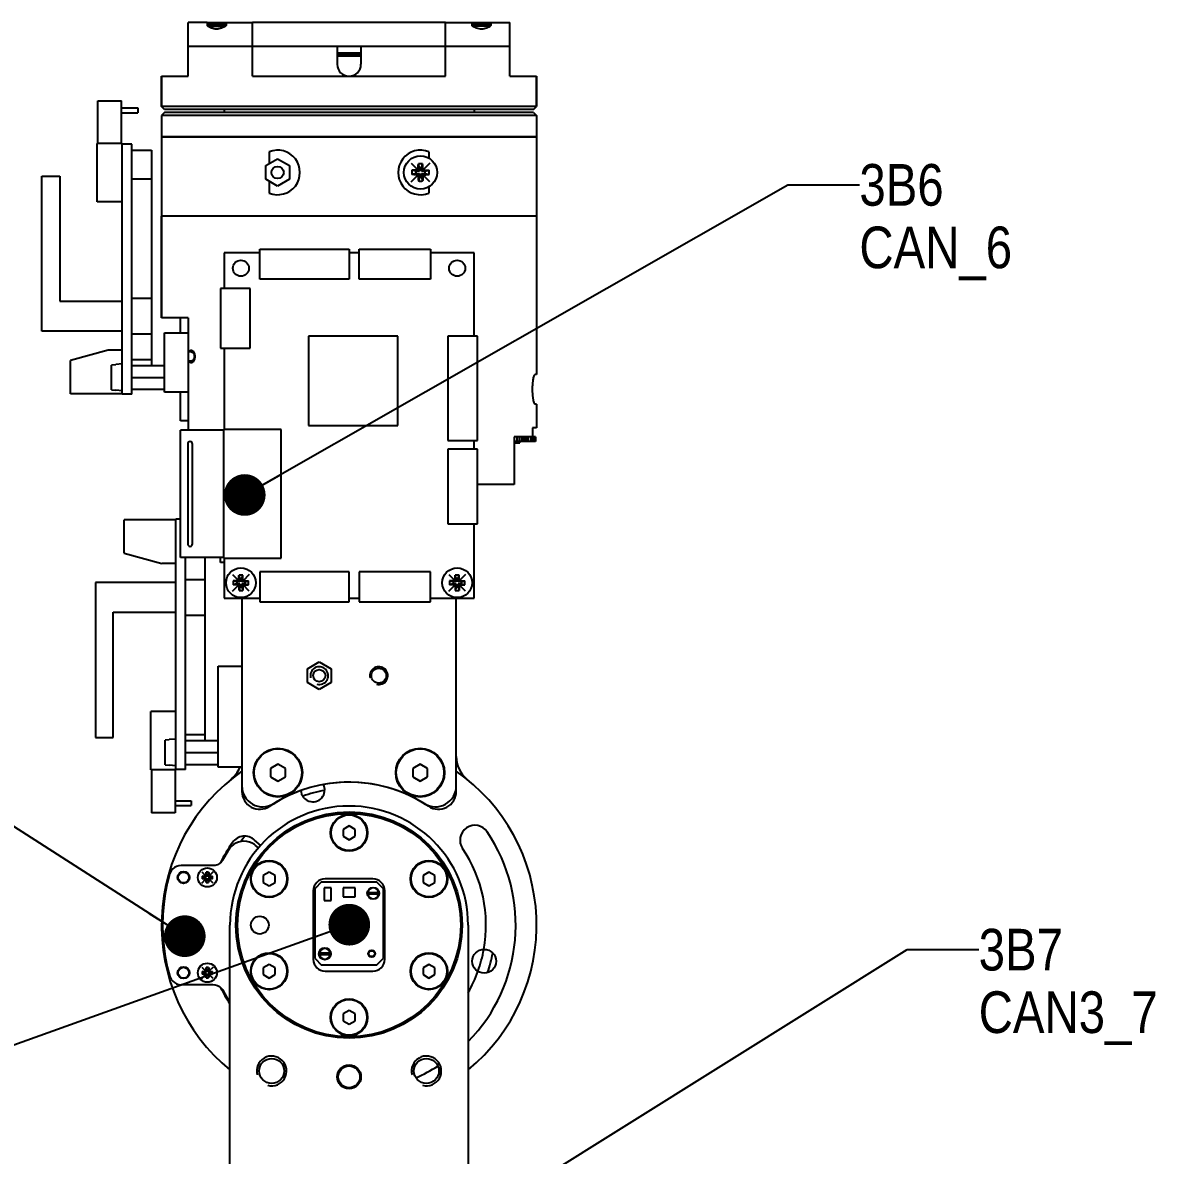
# Model space of a CAD drawing. Header units: millimetres. Extents: x 0 to 594, y 0 to 420.
# Drawn here: x 63.1 to 158.2, y 215.8 to 310.9 of the extents above; entities that cross this region are included whole.
import ezdxf

# ---------------------------------------------------------------- set-up
doc = ezdxf.new("R2010")
doc.units = ezdxf.units.MM
doc.header["$LTSCALE"] = 32.67
doc.layers.get('0').update_dxf_attribs({"linetype": 'CONTINUOUS'})
for name, color, linetype in [('AXIS', 7, 'CONTINUOUS'), ('COSMETIC', 7, 'CONTINUOUS'), ('NOTE', 7, 'CONTINUOUS')]:
    doc.layers.add(name, color=color, linetype=linetype)
doc.styles.get("Standard").update_dxf_attribs({"font": 'txt', "width": 0.85})
doc.styles.add('TEXTSTYLE_2', font='txt', dxfattribs={"width": 0.85})
doc.dimstyles.get("Standard").update_dxf_attribs({"dimtxt": 3.5, "dimasz": 3.5, "dimexe": 1.5, "dimexo": 1, "dimtad": 1, "dimtxsty": 'STANDARD', "dimcen": 0.09, "dimadec": 0, "dimazin": 0, "dimtol": 1, "dimtp": 0.01, "dimtm": 0.01, "dimtfac": 1, "dimtofl": 0, "dimtmove": 0, "dimatfit": 3, "dimfxl": 1, "dimtolj": 1, "dimarcsym": 0})

msp = doc.modelspace()

# ---------------------------------------------------------------- linework, layer by layer
at = {"color": 7, "linetype": 'CONTINUOUS'}
for p, q in [((76.981, 306.388), (76.981, 310.888)), ((78.582, 310.633), (78.582, 310.738)), ((78.582, 310.738), (80.173, 310.738)), ((78.655, 310.588), (80.081, 310.588)), ((82.369, 306.388), (82.369, 310.888)), ((98.594, 310.888), (82.369, 310.888)), ((98.594, 306.388), (98.594, 310.888)), ((102.381, 310.738), (100.789, 310.738)), ((102.307, 310.588), (100.881, 310.588)), ((102.381, 310.633), (102.381, 310.738)), ((103.981, 306.388), (103.981, 310.888)), ((103.981, 308.888), (76.981, 308.888)), ((90.481, 308.313), (89.481, 308.313)), ((91.481, 308.313), (90.481, 308.313)), ((91.481, 308.188), (89.481, 308.188)), ((89.481, 308.088), (90.481, 308.088)), ((74.731, 306.388), (74.731, 303.838)), ((74.731, 306.388), (76.981, 306.388)), ((82.369, 306.388), (98.594, 306.388)), ((103.981, 306.388), (106.231, 306.388)), ((106.231, 306.388), (106.231, 303.838)), ((69.381, 300.727), (69.381, 304.327)), ((69.381, 304.327), (71.381, 304.327)), ((71.381, 300.727), (71.381, 304.327)), ((71.381, 303.727), (72.731, 303.727)), ((72.731, 303.727), (72.731, 303.327)), ((74.981, 303.588), (74.731, 303.838)), ((106.231, 303.838), (74.731, 303.838)), ((105.981, 303.588), (74.981, 303.588)), ((105.981, 303.588), (106.231, 303.838)), ((71.381, 303.327), (72.731, 303.327)), ((74.981, 303.338), (74.731, 303.088)), ((106.231, 303.088), (74.731, 303.088)), ((105.981, 303.338), (74.981, 303.338)), ((105.981, 303.338), (106.231, 303.088)), ((69.331, 295.827), (69.331, 300.727)), ((71.431, 300.727), (69.331, 300.727)), ((71.431, 279.677), (71.431, 300.727)), ((72.231, 300.677), (71.431, 300.677)), ((72.231, 279.677), (72.231, 300.677)), ((76.356, 301.307), (76.356, 301.338)), ((77.606, 301.307), (77.606, 301.338)), ((78.575, 301.338), (78.575, 301.307)), ((80.31, 301.307), (80.31, 301.338)), ((81.56, 301.307), (81.56, 301.338)), ((89.856, 301.307), (89.856, 301.338)), ((91.106, 301.307), (91.106, 301.338)), ((99.402, 301.307), (99.402, 301.338)), ((100.652, 301.307), (100.652, 301.338)), ((102.387, 301.338), (102.387, 301.307)), ((103.356, 301.307), (103.356, 301.338)), ((104.606, 301.307), (104.606, 301.338)), ((72.231, 300.177), (73.881, 300.177)), ((73.881, 300.177), (73.881, 282.097)), ((83.481, 298.884), (84.481, 299.462)), ((83.481, 297.73), (83.481, 298.884)), ((84.481, 299.462), (85.481, 298.884)), ((85.481, 298.884), (85.481, 297.73)), ((96.384, 298.695), (96.302, 299.023)), ((96.578, 298.695), (96.66, 299.023)), ((64.681, 284.99), (64.681, 297.99)), ((64.681, 297.99), (66.181, 297.99)), ((66.181, 297.99), (66.181, 287.49)), ((96.094, 298.404), (95.765, 298.486)), ((96.094, 298.21), (95.765, 298.128)), ((96.094, 298.404), (96.094, 298.21)), ((96.384, 298.404), (96.094, 298.404)), ((96.094, 298.21), (96.384, 298.21)), ((96.384, 298.404), (96.288, 298.501)), ((96.384, 298.21), (96.288, 298.114)), ((96.384, 297.92), (96.302, 297.592)), ((96.384, 298.695), (96.384, 298.404)), ((96.578, 298.695), (96.384, 298.695)), ((96.384, 298.21), (96.384, 297.92)), ((96.384, 297.92), (96.578, 297.92)), ((96.578, 298.404), (96.578, 298.695)), ((96.578, 298.404), (96.675, 298.501)), ((96.869, 298.404), (96.578, 298.404)), ((96.578, 297.92), (96.578, 298.21)), ((96.578, 298.21), (96.869, 298.21)), ((96.578, 298.21), (96.675, 298.114)), ((96.578, 297.92), (96.66, 297.592)), ((96.869, 298.404), (97.197, 298.486)), ((96.869, 298.21), (96.869, 298.404)), ((96.869, 298.21), (97.197, 298.128)), ((72.231, 297.758), (73.881, 297.758)), ((84.481, 297.152), (83.481, 297.73)), ((85.481, 297.73), (84.481, 297.152)), ((71.431, 295.827), (69.331, 295.827)), ((74.731, 286.097), (74.731, 294.647)), ((79.982, 291.555), (79.982, 288.555)), ((82.982, 291.555), (79.982, 291.555)), ((82.982, 289.355), (82.982, 291.855)), ((82.982, 291.855), (90.482, 291.855)), ((90.482, 291.855), (90.482, 289.355)), ((91.332, 291.555), (90.482, 291.555)), ((91.332, 289.355), (91.332, 291.855)), ((91.332, 291.855), (97.332, 291.855)), ((97.332, 291.855), (97.332, 289.355)), ((100.982, 291.555), (97.332, 291.555)), ((100.982, 284.555), (100.982, 291.555)), ((90.482, 289.355), (82.982, 289.355)), ((97.332, 289.355), (91.332, 289.355)), ((79.682, 288.555), (79.682, 283.555)), ((82.182, 288.555), (79.682, 288.555)), ((82.182, 283.555), (82.182, 288.555)), ((66.181, 287.49), (71.431, 287.49)), ((72.231, 287.74), (73.881, 287.74)), ((76.981, 286.097), (74.731, 286.097)), ((76.331, 284.847), (76.331, 286.097)), ((71.431, 284.99), (64.681, 284.99)), ((72.231, 284.74), (73.881, 284.74)), ((74.981, 279.847), (74.981, 284.847)), ((74.981, 284.847), (76.981, 284.847)), ((76.981, 284.847), (76.981, 279.847)), ((87.082, 284.555), (87.082, 277.055)), ((94.582, 284.555), (87.082, 284.555)), ((94.582, 277.055), (94.582, 284.555)), ((98.782, 284.555), (98.782, 275.805)), ((101.282, 284.555), (98.782, 284.555)), ((101.282, 275.805), (101.282, 284.555)), ((79.682, 283.555), (82.182, 283.555)), ((79.982, 283.555), (79.982, 276.705)), ((70.253, 283.377), (67.081, 282.527)), ((71.431, 283.377), (70.253, 283.377)), ((72.231, 282.597), (73.881, 282.597)), ((77.222, 283.247), (76.981, 283.247)), ((67.081, 279.727), (67.081, 282.527)), ((70.881, 282.163), (70.531, 282.132)), ((70.531, 280.062), (70.531, 282.132)), ((71.431, 282.222), (70.881, 282.174)), ((70.881, 282.174), (70.881, 282.163)), ((72.231, 282.097), (74.981, 282.097)), ((77.222, 282.447), (76.981, 282.447)), ((72.231, 281.097), (74.981, 281.097)), ((71.431, 279.727), (67.081, 279.727)), ((70.531, 280.062), (70.881, 280.031)), ((70.881, 280.031), (70.881, 280.02)), ((71.431, 279.972), (70.881, 280.02)), ((72.231, 280.097), (74.981, 280.097)), ((76.981, 279.847), (74.981, 279.847)), ((76.331, 277.455), (76.331, 279.847)), ((72.231, 279.677), (71.431, 279.677)), ((76.981, 277.455), (76.331, 277.455)), ((87.082, 277.055), (94.582, 277.055)), ((105.892, 276.847), (105.892, 276.097)), ((106.231, 276.847), (105.892, 276.847)), ((76.332, 265.955), (76.332, 276.655)), ((79.932, 276.655), (76.332, 276.655)), ((79.932, 276.705), (79.932, 265.905)), ((84.782, 276.705), (79.932, 276.705)), ((84.782, 265.905), (84.782, 276.705)), ((104.349, 276.097), (104.349, 272.097)), ((105.892, 276.097), (104.349, 276.097)), ((104.581, 276.097), (104.581, 275.699)), ((105.532, 276.097), (105.532, 275.699)), ((105.537, 276.097), (105.537, 275.699)), ((76.932, 275.505), (76.932, 267.105)), ((77.332, 267.105), (77.332, 275.505)), ((98.782, 275.805), (101.282, 275.805)), ((98.782, 275.055), (98.782, 268.805)), ((101.282, 275.055), (98.782, 275.055)), ((100.982, 275.055), (100.982, 275.805)), ((101.282, 268.805), (101.282, 275.055)), ((104.349, 275.597), (104.834, 275.597)), ((104.861, 275.699), (104.834, 275.597)), ((105.532, 275.699), (105.537, 275.699)), ((104.349, 272.097), (101.282, 272.097)), ((71.581, 266.327), (71.581, 269.127)), ((75.931, 269.127), (71.581, 269.127)), ((75.931, 248.127), (75.931, 269.177)), ((76.332, 269.177), (75.931, 269.177)), ((98.782, 268.805), (101.282, 268.805)), ((100.982, 262.555), (100.982, 268.805)), ((71.581, 266.327), (74.753, 265.477)), ((75.931, 265.477), (74.753, 265.477)), ((79.932, 265.955), (76.332, 265.955)), ((76.731, 248.177), (76.731, 265.955)), ((78.381, 265.955), (78.381, 250.597)), ((79.681, 265.555), (79.681, 265.955)), ((79.981, 265.555), (79.681, 265.555)), ((79.932, 265.905), (84.782, 265.905)), ((79.982, 265.905), (79.982, 262.555)), ((81.314, 264.197), (81.24, 264.49)), ((81.489, 264.197), (81.562, 264.49)), ((82.982, 264.755), (82.982, 262.255)), ((90.482, 264.755), (82.982, 264.755)), ((90.482, 262.255), (90.482, 264.755)), ((91.332, 264.755), (91.332, 262.255)), ((97.332, 264.755), (91.332, 264.755)), ((97.332, 262.255), (97.332, 264.755)), ((99.475, 264.197), (99.401, 264.49)), ((99.65, 264.197), (99.723, 264.49)), ((69.181, 263.864), (69.181, 250.864)), ((75.931, 263.864), (69.181, 263.864)), ((76.731, 264.114), (78.381, 264.114)), ((81.051, 263.934), (80.758, 264.008)), ((81.051, 263.759), (80.758, 263.686)), ((81.051, 263.934), (81.051, 263.759)), ((81.314, 263.934), (81.051, 263.934)), ((81.051, 263.759), (81.314, 263.759)), ((81.314, 263.934), (81.226, 264.022)), ((81.314, 263.759), (81.226, 263.672)), ((81.314, 264.197), (81.314, 263.934)), ((81.489, 264.197), (81.314, 264.197)), ((81.314, 263.759), (81.314, 263.497)), ((81.489, 263.934), (81.489, 264.197)), ((81.489, 263.934), (81.576, 264.022)), ((81.751, 263.934), (81.489, 263.934)), ((81.489, 263.497), (81.489, 263.759)), ((81.489, 263.759), (81.751, 263.759)), ((81.489, 263.759), (81.576, 263.672)), ((81.751, 263.934), (82.044, 264.008)), ((81.751, 263.759), (81.751, 263.934)), ((81.751, 263.759), (82.044, 263.686)), ((99.212, 263.934), (98.919, 264.008)), ((99.212, 263.759), (98.919, 263.686)), ((99.475, 263.934), (99.212, 263.934)), ((99.212, 263.934), (99.212, 263.759)), ((99.212, 263.759), (99.475, 263.759)), ((99.475, 263.934), (99.387, 264.022)), ((99.475, 263.759), (99.387, 263.672)), ((99.65, 264.197), (99.475, 264.197)), ((99.475, 264.197), (99.475, 263.934)), ((99.475, 263.759), (99.475, 263.497)), ((99.65, 263.934), (99.65, 264.197)), ((99.65, 263.934), (99.737, 264.022)), ((99.912, 263.934), (99.65, 263.934)), ((99.65, 263.759), (99.912, 263.759)), ((99.65, 263.497), (99.65, 263.759)), ((99.65, 263.759), (99.737, 263.672)), ((99.912, 263.934), (100.205, 264.008)), ((99.912, 263.759), (99.912, 263.934)), ((99.912, 263.759), (100.205, 263.686)), ((81.314, 263.497), (81.24, 263.204)), ((81.314, 263.497), (81.489, 263.497)), ((81.489, 263.497), (81.562, 263.204)), ((99.475, 263.497), (99.401, 263.204)), ((99.475, 263.497), (99.65, 263.497)), ((99.65, 263.497), (99.723, 263.204)), ((79.982, 262.555), (82.982, 262.555)), ((81.481, 262.555), (81.481, 246.322)), ((82.982, 262.255), (90.482, 262.255)), ((90.482, 262.555), (91.332, 262.555)), ((91.332, 262.255), (97.332, 262.255)), ((97.332, 262.555), (100.982, 262.555)), ((99.481, 246.322), (99.481, 262.555)), ((70.681, 250.864), (70.681, 261.364)), ((70.681, 261.364), (75.931, 261.364)), ((76.731, 261.114), (78.381, 261.114)), ((86.981, 256.624), (87.981, 257.202)), ((87.981, 257.202), (88.981, 256.624)), ((79.481, 248.347), (79.481, 256.847)), ((79.481, 256.847), (81.481, 256.847)), ((86.981, 255.47), (86.981, 256.624)), ((88.981, 256.624), (88.981, 255.47)), ((87.981, 254.892), (86.981, 255.47)), ((88.981, 255.47), (87.981, 254.892)), ((73.831, 248.127), (73.831, 253.027)), ((75.931, 253.027), (73.831, 253.027)), ((69.181, 250.864), (70.681, 250.864)), ((75.381, 250.663), (75.031, 250.632)), ((75.031, 248.562), (75.031, 250.632)), ((75.931, 250.722), (75.381, 250.674)), ((75.381, 250.674), (75.381, 250.663)), ((76.731, 251.097), (78.381, 251.097)), ((76.731, 250.597), (79.481, 250.597)), ((76.731, 249.597), (79.481, 249.597)), ((75.031, 248.562), (75.381, 248.531)), ((75.381, 248.531), (75.381, 248.52)), ((75.931, 248.472), (75.381, 248.52)), ((76.731, 248.597), (79.481, 248.597)), ((81.481, 248.347), (79.481, 248.347)), ((84.512, 248.62), (83.887, 248.259)), ((85.137, 248.259), (84.512, 248.62)), ((96.451, 248.62), (95.826, 248.259)), ((97.076, 248.259), (96.451, 248.62)), ((75.931, 248.127), (73.831, 248.127)), ((73.881, 248.127), (73.881, 244.527)), ((75.881, 248.127), (75.881, 244.527)), ((76.731, 248.177), (75.931, 248.177)), ((83.887, 248.259), (83.887, 247.538)), ((83.887, 247.538), (84.512, 247.177)), ((84.512, 247.177), (85.137, 247.538)), ((85.137, 247.538), (85.137, 248.259)), ((95.826, 248.259), (95.826, 247.538)), ((95.826, 247.538), (96.451, 247.177)), ((96.451, 247.177), (97.076, 247.538)), ((97.076, 247.538), (97.076, 248.259)), ((75.881, 245.527), (77.231, 245.527)), ((77.231, 245.527), (77.231, 245.127)), ((75.881, 244.527), (73.881, 244.527)), ((75.881, 245.127), (77.231, 245.127)), ((90.481, 243.424), (89.981, 243.136)), ((89.981, 243.136), (89.981, 242.558)), ((90.981, 243.136), (90.481, 243.424)), ((90.981, 242.558), (90.981, 243.136)), ((83.058, 241.78), (82.546, 242.241)), ((89.981, 242.558), (90.481, 242.27)), ((90.481, 242.27), (90.981, 242.558)), ((80.354, 241.393), (80.356, 241.391)), ((79.044, 240.097), (79.044, 240.092)), ((79.925, 240.625), (79.92, 240.628)), ((75.413, 239.361), (75.416, 239.36)), ((78.344, 239.156), (78.146, 239.206)), ((78.344, 239.038), (78.146, 238.988)), ((78.522, 239.156), (78.344, 239.156)), ((78.344, 239.156), (78.344, 239.038)), ((78.344, 239.038), (78.522, 239.038)), ((78.522, 239.156), (78.463, 239.216)), ((78.522, 239.038), (78.463, 238.978)), ((78.522, 239.334), (78.472, 239.532)), ((78.522, 238.859), (78.472, 238.662)), ((78.64, 239.334), (78.522, 239.334)), ((78.522, 239.334), (78.522, 239.156)), ((78.522, 239.038), (78.522, 238.859)), ((78.522, 238.859), (78.64, 238.859)), ((78.64, 239.334), (78.69, 239.532)), ((78.64, 239.156), (78.64, 239.334)), ((78.64, 239.156), (78.7, 239.216)), ((78.819, 239.156), (78.64, 239.156)), ((78.64, 239.038), (78.819, 239.038)), ((78.64, 239.038), (78.7, 238.978)), ((78.64, 238.859), (78.64, 239.038)), ((78.64, 238.859), (78.69, 238.662)), ((78.819, 239.156), (79.016, 239.206)), ((78.819, 239.038), (78.819, 239.156)), ((78.819, 239.038), (79.016, 238.988)), ((83.769, 239.549), (83.269, 239.261)), ((83.269, 239.261), (83.269, 238.683)), ((84.269, 239.261), (83.769, 239.549)), ((84.269, 238.683), (84.269, 239.261)), ((92.481, 238.972), (88.481, 238.972)), ((97.193, 239.549), (96.693, 239.261)), ((96.693, 239.261), (96.693, 238.683)), ((97.693, 239.261), (97.193, 239.549)), ((97.693, 238.683), (97.693, 239.261)), ((75.166, 238.347), (75.07, 238.347)), ((83.269, 238.683), (83.769, 238.395)), ((83.769, 238.395), (84.269, 238.683)), ((87.481, 237.972), (87.481, 232.222)), ((88.174, 238.717), (87.624, 238.167)), ((87.624, 232.282), (87.624, 238.167)), ((88.174, 238.717), (92.789, 238.717)), ((88.981, 238.217), (88.381, 238.217)), ((88.381, 238.217), (88.381, 237.167)), ((88.981, 237.167), (88.981, 238.217)), ((90.981, 238.217), (89.981, 238.217)), ((89.981, 238.217), (89.981, 237.467)), ((90.981, 237.467), (90.981, 238.217)), ((92.048, 237.839), (92.979, 237.839)), ((93.339, 238.167), (92.789, 238.717)), ((93.339, 238.167), (93.339, 232.282)), ((93.481, 232.222), (93.481, 237.972)), ((96.693, 238.683), (97.193, 238.395)), ((97.193, 238.395), (97.693, 238.683)), ((88.381, 237.167), (88.981, 237.167)), ((89.981, 237.467), (90.981, 237.467)), ((92.979, 237.689), (92.048, 237.689)), ((80.481, 213.097), (80.481, 235.097)), ((100.481, 235.097), (100.481, 213.097)), ((87.624, 232.282), (88.174, 231.732)), ((87.984, 232.759), (88.915, 232.759)), ((88.915, 232.609), (87.984, 232.609)), ((92.789, 231.732), (93.339, 232.282)), ((75.07, 231.847), (75.166, 231.847)), ((78.344, 231.156), (78.146, 231.206)), ((78.522, 231.156), (78.463, 231.216)), ((78.522, 231.334), (78.472, 231.532)), ((78.64, 231.334), (78.522, 231.334)), ((78.522, 231.334), (78.522, 231.156)), ((78.64, 231.334), (78.69, 231.532)), ((78.64, 231.156), (78.64, 231.334)), ((78.64, 231.156), (78.7, 231.216)), ((78.819, 231.156), (79.016, 231.206)), ((83.769, 231.799), (83.269, 231.511)), ((83.269, 231.511), (83.269, 230.933)), ((84.269, 231.511), (83.769, 231.799)), ((84.269, 230.933), (84.269, 231.511)), ((92.789, 231.732), (88.174, 231.732)), ((88.481, 231.222), (92.481, 231.222)), ((97.193, 231.799), (96.693, 231.511)), ((96.693, 231.511), (96.693, 230.933)), ((97.693, 231.511), (97.193, 231.799)), ((97.693, 230.933), (97.693, 231.511)), ((75.43, 230.788), (75.425, 230.787)), ((78.344, 231.038), (78.146, 230.988)), ((78.522, 231.156), (78.344, 231.156)), ((78.344, 231.156), (78.344, 231.038)), ((78.344, 231.038), (78.522, 231.038)), ((78.522, 231.038), (78.463, 230.978)), ((78.522, 230.859), (78.472, 230.662)), ((78.522, 231.038), (78.522, 230.859)), ((78.522, 230.859), (78.64, 230.859)), ((78.819, 231.156), (78.64, 231.156)), ((78.64, 231.038), (78.819, 231.038)), ((78.64, 231.038), (78.7, 230.978)), ((78.64, 230.859), (78.64, 231.038)), ((78.64, 230.859), (78.69, 230.662)), ((78.819, 231.038), (78.819, 231.156)), ((78.819, 231.038), (79.016, 230.988)), ((83.269, 230.933), (83.769, 230.645)), ((83.769, 230.645), (84.269, 230.933)), ((96.693, 230.933), (97.193, 230.645)), ((97.193, 230.645), (97.693, 230.933)), ((76.381, 230.097), (76.381, 230.092)), ((79.932, 229.547), (79.936, 229.549)), ((80.361, 228.819), (80.35, 228.812)), ((90.481, 227.924), (89.981, 227.636)), ((89.981, 227.636), (89.981, 227.058)), ((90.981, 227.636), (90.481, 227.924)), ((90.981, 227.058), (90.981, 227.636)), ((89.981, 227.058), (90.481, 226.77)), ((90.481, 226.77), (90.981, 227.058))]:
    msp.add_line(p, q, dxfattribs=at)
at = {"color": 6, "linetype": 'CONTINUOUS'}
for p, q in [((104.777, 276.097), (104.777, 275.699)), ((104.966, 276.097), (104.966, 275.699)), ((105.139, 276.097), (105.139, 275.699)), ((105.292, 276.097), (105.292, 275.699)), ((105.417, 276.097), (105.417, 275.699)), ((105.509, 276.097), (105.509, 275.699)), ((105.745, 276.097), (105.745, 275.699)), ((106.14, 276.097), (105.892, 276.097)), ((105.917, 276.097), (105.917, 275.699)), ((106.041, 276.097), (106.041, 275.699)), ((106.115, 276.097), (106.115, 275.699)), ((106.14, 276.097), (106.14, 275.699)), ((105.532, 275.699), (104.349, 275.699)), ((106.14, 275.699), (105.537, 275.699)), ((80.591, 241.705), (80.438, 241.525)), ((80.771, 241.858), (80.591, 241.705)), ((80.972, 241.982), (80.771, 241.858)), ((81.19, 242.072), (80.972, 241.982)), ((81.42, 242.127), (81.19, 242.072)), ((81.655, 242.146), (81.42, 242.127)), ((81.891, 242.127), (81.655, 242.146)), ((82.12, 242.072), (81.891, 242.127)), ((82.338, 241.982), (82.12, 242.072)), ((82.54, 241.858), (82.338, 241.982)), ((82.62, 241.79), (82.54, 241.858)), ((82.872, 241.577), (82.62, 241.79)), ((80.301, 241.311), (79.945, 240.679)), ((80.354, 241.393), (80.301, 241.311)), ((80.438, 241.525), (80.356, 241.391)), ((75.671, 239.808), (75.546, 239.655)), ((75.823, 239.932), (75.671, 239.808)), ((75.997, 240.025), (75.823, 239.932)), ((76.185, 240.083), (75.997, 240.025)), ((76.381, 240.102), (76.185, 240.083)), ((79.044, 240.097), (76.381, 240.102)), ((79.24, 240.111), (79.044, 240.092)), ((79.428, 240.169), (79.24, 240.111)), ((79.602, 240.261), (79.428, 240.169)), ((79.754, 240.386), (79.602, 240.261)), ((79.879, 240.539), (79.754, 240.386)), ((79.925, 240.625), (79.879, 240.539)), ((79.945, 240.679), (79.92, 240.628)), ((75.413, 239.361), (75.217, 238.604)), ((75.453, 239.482), (75.416, 239.36)), ((75.546, 239.655), (75.453, 239.482)), ((75.217, 238.604), (75.045, 237.737)), ((75.045, 237.737), (74.921, 236.861)), ((74.847, 235.981), (74.822, 235.097)), ((74.921, 236.861), (74.847, 235.981)), ((74.822, 235.097), (74.847, 234.213)), ((74.847, 234.213), (74.921, 233.333)), ((74.921, 233.333), (75.045, 232.457)), ((75.045, 232.457), (75.217, 231.59)), ((75.217, 231.59), (75.425, 230.787)), ((75.43, 230.788), (75.453, 230.712)), ((75.453, 230.712), (75.546, 230.539)), ((75.546, 230.539), (75.671, 230.386)), ((75.671, 230.386), (75.823, 230.261)), ((75.823, 230.261), (75.997, 230.169)), ((75.997, 230.169), (76.185, 230.111)), ((76.185, 230.111), (76.381, 230.092)), ((76.381, 230.097), (79.044, 230.102)), ((79.044, 230.102), (79.24, 230.083)), ((79.24, 230.083), (79.428, 230.025)), ((79.428, 230.025), (79.602, 229.932)), ((79.602, 229.932), (79.754, 229.808)), ((79.754, 229.808), (79.879, 229.655)), ((79.879, 229.655), (79.936, 229.549)), ((79.932, 229.547), (79.947, 229.516)), ((79.947, 229.516), (80.303, 228.884)), ((80.303, 228.884), (80.35, 228.812)), ((80.361, 228.819), (80.443, 228.685)), ((80.443, 228.685), (80.481, 228.641))]:
    msp.add_line(p, q, dxfattribs=at)
at = {"color": 7, "linetype": 'CONTINUOUS'}
for centre, radius in [((96.481, 298.307), 1.4), ((81.401, 263.847), 1.25), ((99.562, 263.847), 1.25), ((84.512, 247.899), 2), ((96.451, 247.899), 2), ((90.481, 235.097), 9.5), ((90.481, 235.097), 9.375), ((90.481, 242.847), 1.5), ((78.581, 239.097), 0.8), ((83.769, 238.972), 1.5), ((97.193, 238.972), 1.5), ((76.581, 239.097), 0.453), ((92.513, 237.764), 0.5), ((88.449, 232.684), 0.5), ((83.769, 231.222), 1.5), ((97.193, 231.222), 1.5), ((76.581, 231.097), 0.453), ((78.581, 231.097), 0.8), ((90.481, 227.347), 1.5), ((90.481, 222.347), 0.916)]:
    msp.add_circle(centre, radius, dxfattribs=at)
at = {"color": 6, "linetype": 'CONTINUOUS'}
for centre in [(76.581, 239.097), (76.581, 231.097)]:
    msp.add_circle(centre, 0.5, dxfattribs=at)
at = {"color": 7, "linetype": 'CONTINUOUS'}
for centre, radius, start, end in [((96.481, 294.475), 4.552, 87.74695, 92.25305), ((82.001, 298.353), 14.675, 0.57598, 2.61619), ((100.3, 298.308), 4.539, 177.74436, 180.00408), ((100.3, 298.307), 4.539, 179.99592, 182.25564), ((96.435, 283.827), 14.675, 90.57598, 92.61619), ((110.962, 298.261), 14.675, 180.57598, 182.61619), ((96.527, 312.788), 14.675, 270.57598, 272.61619), ((92.662, 298.308), 4.539, 359.99592, 2.25564), ((92.662, 298.307), 4.539, 357.74436, 0.00408), ((96.481, 302.14), 4.552, 267.74695, 272.25305), ((77.132, 275.505), 0.2, 0, 180), ((77.132, 267.105), 0.2, 180, 360), ((81.401, 260.626), 3.867, 87.61709, 92.38291), ((69.229, 263.888), 12.347, 0.6203, 2.79509), ((99.562, 260.626), 3.867, 87.61709, 92.38291), ((87.39, 263.888), 12.347, 0.6203, 2.79509), ((84.621, 263.847), 3.867, 177.61766, 180.00096), ((84.611, 263.847), 3.856, 179.99581, 182.38557), ((81.36, 251.675), 12.347, 90.6203, 92.79509), ((93.573, 263.806), 12.347, 180.6203, 182.79509), ((81.442, 276.019), 12.347, 270.6203, 272.79509), ((78.191, 263.847), 3.856, 359.99581, 2.38557), ((78.181, 263.847), 3.867, 357.61766, 0.00096), ((102.782, 263.847), 3.867, 177.61766, 180.00096), ((102.772, 263.847), 3.856, 179.99581, 182.38557), ((99.521, 251.675), 12.347, 90.6203, 92.79509), ((111.734, 263.806), 12.347, 180.6203, 182.79509), ((99.603, 276.019), 12.347, 270.6203, 272.79509), ((96.352, 263.847), 3.856, 359.99581, 2.38557), ((96.342, 263.847), 3.867, 357.61766, 0.00096), ((81.401, 267.068), 3.867, 267.61709, 272.38291), ((99.562, 267.068), 3.867, 267.61709, 272.38291), ((101.981, 249.268), 2.5, 180, 230.93977), ((78.981, 249.268), 2.5, 309.06023, 338.27021), ((90.481, 235.097), 15.75, 124.8499, 230.58053), ((90.481, 235.097), 15.75, 309.45893, 55.1501), ((83.231, 246.78), 1.75, 180, 301.82137), ((90.481, 235.097), 12, 58.17863, 121.82137), ((87.44, 246.447), 1, 182.87141, 27.12859), ((90.481, 235.097), 11.5, 100.26219, 109.74748), ((97.731, 246.78), 1.75, 238.17863, 360), ((82.981, 246.322), 1.5, 180, 303.74899), ((97.981, 246.322), 1.5, 236.25101, 360), ((90.481, 235.097), 10, 0, 180), ((101.051, 242.227), 1.25, 34, 214), ((90.481, 235.097), 14, 315.64783, 34), ((90.481, 235.097), 12, 144.67741, 153.97064), ((81.71, 241.312), 1.25, 48, 144.67741), ((90.481, 235.097), 11.5, 139.46869, 142.32766), ((80.672, 239.097), 2.529, 177.53505, 180.00109), ((80.665, 239.097), 2.521, 179.99526, 182.4686), ((78.581, 237.005), 2.529, 87.53441, 92.46559), ((76.497, 239.097), 2.521, 359.99526, 2.4686), ((76.49, 239.097), 2.529, 357.53505, 0.00109), ((88.481, 237.972), 1, 90, 180), ((92.481, 237.972), 1, 0, 90), ((78.581, 241.189), 2.529, 267.53441, 272.46559), ((92.513, 237.764), 0.472, 170.84856, 189.15144), ((92.513, 237.764), 0.452, 9.55375, 170.44625), ((92.513, 237.764), 0.472, 350.84856, 9.15144), ((92.513, 237.764), 0.452, 189.55375, 350.44625), ((88.449, 232.684), 0.452, 9.55375, 170.44625), ((88.481, 232.222), 1, 180, 270), ((88.449, 232.684), 0.472, 170.84856, 189.15144), ((88.449, 232.684), 0.452, 189.55375, 350.44625), ((88.449, 232.684), 0.472, 350.84856, 9.15144), ((92.481, 232.222), 1, 270, 360), ((90.481, 235.097), 11.5, 340.26016, 349.77451), ((90.481, 235.097), 12.3, 341.02175, 349.02992), ((80.672, 231.097), 2.529, 177.53505, 180.00109), ((78.581, 229.005), 2.529, 87.53441, 92.46559), ((76.497, 231.097), 2.521, 359.99526, 2.4686), ((80.665, 231.097), 2.521, 179.99526, 182.4686), ((78.581, 233.189), 2.529, 267.53441, 272.46559), ((76.49, 231.097), 2.529, 357.53505, 0.00109), ((90.481, 235.097), 12, 206.02936, 213.43511), ((90.481, 235.097), 14, 293.67253, 302.23358)]:
    msp.add_arc(centre, radius, start, end, dxfattribs=at)
at = {"color": 2, "linetype": 'CONTINUOUS'}
for centre, radius in [((87.981, 256.047), 0.75), ((92.981, 256.047), 0.75), ((83.981, 222.847), 1.25), ((96.981, 222.847), 1.25)]:
    msp.add_arc(centre, radius, 255, 195, dxfattribs=at)
at = {"color": 7, "linetype": 'CONTINUOUS'}
for points, knots in [([(96.288, 298.501), (96.288, 298.546), (96.291, 298.72), (96.296, 298.894), (96.302, 299.023)], [0, 0, 0, 0, 0.258643, 1, 1, 1, 1]), ([(96.288, 298.114), (96.243, 298.114), (96.068, 298.117), (95.894, 298.122), (95.765, 298.128)], [0, 0, 0, 0, 0.258643, 1, 1, 1, 1]), ([(96.675, 298.114), (96.674, 298.069), (96.671, 297.895), (96.666, 297.72), (96.66, 297.592)], [0, 0, 0, 0, 0.258643, 1, 1, 1, 1]), ([(96.675, 298.501), (96.72, 298.5), (96.894, 298.498), (97.068, 298.492), (97.197, 298.486)], [0, 0, 0, 0, 0.258643, 1, 1, 1, 1]), ([(81.226, 264.022), (81.227, 264.062), (81.229, 264.218), (81.235, 264.374), (81.24, 264.49)], [0, 0, 0, 0, 0.258563, 1, 1, 1, 1]), ([(99.387, 264.022), (99.388, 264.062), (99.39, 264.218), (99.396, 264.374), (99.401, 264.49)], [0, 0, 0, 0, 0.258563, 1, 1, 1, 1]), ([(81.226, 263.672), (81.186, 263.673), (81.03, 263.675), (80.874, 263.68), (80.758, 263.686)], [0, 0, 0, 0, 0.258563, 1, 1, 1, 1]), ([(81.576, 263.672), (81.575, 263.632), (81.573, 263.476), (81.568, 263.319), (81.562, 263.204)], [0, 0, 0, 0, 0.258563, 1, 1, 1, 1]), ([(81.576, 264.022), (81.616, 264.021), (81.772, 264.019), (81.929, 264.013), (82.044, 264.008)], [0, 0, 0, 0, 0.258563, 1, 1, 1, 1]), ([(99.387, 263.672), (99.347, 263.673), (99.191, 263.675), (99.035, 263.68), (98.919, 263.686)], [0, 0, 0, 0, 0.258563, 1, 1, 1, 1]), ([(99.737, 263.672), (99.736, 263.632), (99.734, 263.476), (99.729, 263.319), (99.723, 263.204)], [0, 0, 0, 0, 0.258563, 1, 1, 1, 1]), ([(99.737, 264.022), (99.777, 264.021), (99.933, 264.019), (100.09, 264.013), (100.205, 264.008)], [0, 0, 0, 0, 0.258563, 1, 1, 1, 1]), ([(78.146, 239.206), (78.171, 239.207), (78.277, 239.212), (78.382, 239.215), (78.463, 239.216)], [0, 0, 0, 0, 0.238686, 1, 1, 1, 1]), ([(78.463, 238.978), (78.435, 238.979), (78.33, 238.981), (78.224, 238.984), (78.146, 238.988)], [0, 0, 0, 0, 0.259377, 1, 1, 1, 1]), ([(78.463, 239.216), (78.463, 239.243), (78.465, 239.349), (78.468, 239.454), (78.472, 239.532)], [0, 0, 0, 0, 0.259377, 1, 1, 1, 1]), ([(78.472, 238.662), (78.471, 238.687), (78.466, 238.792), (78.464, 238.898), (78.463, 238.978)], [0, 0, 0, 0, 0.238686, 1, 1, 1, 1]), ([(78.69, 239.532), (78.691, 239.507), (78.696, 239.402), (78.699, 239.296), (78.7, 239.216)], [0, 0, 0, 0, 0.238686, 1, 1, 1, 1]), ([(78.7, 238.978), (78.699, 238.951), (78.698, 238.845), (78.694, 238.74), (78.69, 238.662)], [0, 0, 0, 0, 0.259377, 1, 1, 1, 1]), ([(78.7, 239.216), (78.727, 239.215), (78.833, 239.213), (78.938, 239.21), (79.016, 239.206)], [0, 0, 0, 0, 0.259377, 1, 1, 1, 1]), ([(79.016, 238.988), (78.991, 238.987), (78.886, 238.982), (78.78, 238.979), (78.7, 238.978)], [0, 0, 0, 0, 0.238686, 1, 1, 1, 1]), ([(78.146, 231.206), (78.171, 231.207), (78.277, 231.212), (78.382, 231.215), (78.463, 231.216)], [0, 0, 0, 0, 0.238686, 1, 1, 1, 1]), ([(78.463, 231.216), (78.463, 231.243), (78.465, 231.349), (78.468, 231.454), (78.472, 231.532)], [0, 0, 0, 0, 0.259377, 1, 1, 1, 1]), ([(78.69, 231.532), (78.691, 231.507), (78.696, 231.402), (78.699, 231.296), (78.7, 231.216)], [0, 0, 0, 0, 0.238686, 1, 1, 1, 1]), ([(78.7, 231.216), (78.727, 231.215), (78.833, 231.213), (78.938, 231.21), (79.016, 231.206)], [0, 0, 0, 0, 0.259377, 1, 1, 1, 1]), ([(78.463, 230.978), (78.435, 230.979), (78.33, 230.981), (78.224, 230.984), (78.146, 230.988)], [0, 0, 0, 0, 0.259377, 1, 1, 1, 1]), ([(78.472, 230.662), (78.471, 230.687), (78.466, 230.792), (78.464, 230.898), (78.463, 230.978)], [0, 0, 0, 0, 0.238686, 1, 1, 1, 1]), ([(78.7, 230.978), (78.699, 230.951), (78.698, 230.845), (78.694, 230.74), (78.69, 230.662)], [0, 0, 0, 0, 0.259377, 1, 1, 1, 1]), ([(79.016, 230.988), (78.991, 230.987), (78.886, 230.982), (78.78, 230.979), (78.7, 230.978)], [0, 0, 0, 0, 0.238686, 1, 1, 1, 1])]:
    msp.add_open_spline(points, degree=3, knots=knots, dxfattribs=at)
at = {"color": 2, "linetype": 'CONTINUOUS'}
for points, knots in [([(77.556, 282.847), (77.556, 282.893), (77.547, 282.987), (77.504, 283.123), (77.436, 283.237), (77.347, 283.317), (77.242, 283.355), (77.137, 283.338), (77.07, 283.289), (77.039, 283.253), (77.034, 283.247)], [0, 0, 0, 0, 0.13885, 0.2777, 0.416551, 0.555401, 0.694251, 0.833101, 0.971952, 1, 1, 1, 1]), ([(77.034, 282.447), (77.039, 282.441), (77.07, 282.405), (77.136, 282.356), (77.242, 282.339), (77.347, 282.376), (77.436, 282.457), (77.505, 282.572), (77.547, 282.707), (77.556, 282.801), (77.556, 282.847)], [0, 0, 0, 0, 0.027421, 0.166361, 0.305301, 0.444241, 0.58318, 0.72212, 0.86106, 1, 1, 1, 1])]:
    msp.add_open_spline(points, degree=3, knots=knots, dxfattribs=at)
at = {"layer": 'AXIS', "color": 7, "linetype": 'CONTINUOUS'}
for p, q in [((78.573, 310.888), (76.981, 310.888)), ((78.573, 310.888), (78.573, 310.638)), ((78.592, 310.888), (82.369, 310.888)), ((80.173, 310.888), (80.173, 310.638)), ((98.594, 310.888), (102.37, 310.888)), ((100.789, 310.888), (100.789, 310.638)), ((102.39, 310.888), (102.39, 310.638)), ((102.39, 310.888), (103.981, 310.888)), ((89.481, 308.888), (82.369, 308.888)), ((89.481, 308.888), (89.481, 307.388)), ((91.481, 308.888), (91.481, 307.388)), ((98.594, 308.888), (91.481, 308.888)), ((90.481, 308.088), (91.481, 308.088)), ((74.731, 303.838), (74.731, 306.388)), ((106.231, 303.838), (106.231, 306.388)), ((79.981, 303.588), (79.981, 303.338)), ((100.981, 303.588), (100.981, 303.338)), ((74.731, 303.088), (74.731, 301.338)), ((106.231, 303.088), (106.231, 301.338)), ((74.731, 301.338), (106.231, 301.338)), ((74.731, 301.307), (74.731, 294.657)), ((74.731, 301.307), (106.231, 301.307)), ((78.575, 301.307), (78.575, 301.338)), ((102.387, 301.307), (102.387, 301.338)), ((106.231, 301.307), (106.231, 294.657)), ((83.773, 300.043), (83.773, 299.053)), ((97.189, 300.043), (97.189, 299.51)), ((83.773, 297.561), (83.773, 296.571)), ((97.189, 297.104), (97.189, 296.571)), ((74.731, 294.657), (106.231, 294.657)), ((74.731, 294.647), (74.731, 286.097)), ((106.231, 294.647), (74.731, 294.647)), ((75.481, 294.647), (75.481, 294.657)), ((105.481, 294.647), (105.481, 294.657)), ((106.231, 294.647), (106.231, 281.347)), ((76.981, 286.097), (76.981, 284.847)), ((106.231, 281.347), (106.104, 281.347)), ((76.981, 279.847), (76.981, 276.655)), ((106.231, 278.847), (106.104, 278.847)), ((106.231, 278.847), (106.231, 276.847))]:
    msp.add_line(p, q, dxfattribs=at)
for centre, radius in [((84.481, 298.307), 0.512), ((81.401, 290.263), 0.675), ((99.562, 290.263), 0.675), ((87.981, 256.047), 0.512), ((92.981, 256.047), 0.625), ((84.512, 247.899), 2.05), ((96.451, 247.899), 2.05), ((90.481, 242.847), 1.55), ((83.769, 238.972), 1.55), ((97.193, 238.972), 1.55), ((82.981, 235.097), 0.75), ((83.769, 231.222), 1.55), ((92.381, 232.697), 0.3), ((92.383, 232.697), 0.25), ((97.193, 231.222), 1.55), ((101.831, 232.056), 1), ((90.481, 227.347), 1.55), ((83.981, 222.847), 1.05), ((96.981, 222.847), 1.05), ((90.481, 222.347), 1)]:
    msp.add_circle(centre, radius, dxfattribs=at)
for centre, radius, start, end in [((90.481, 307.388), 1, 180, 360), ((84.481, 298.307), 1.875, 247.80817, 112.19183), ((96.481, 298.307), 1.875, 67.80817, 292.19183), ((90.481, 235.097), 12, 109.67325, 123.74899), ((90.481, 235.097), 12, 56.25101, 100.32675), ((90.481, 235.097), 11.5, 349.77382, 34), ((90.481, 235.097), 11.5, 330.56389, 340.22618)]:
    msp.add_arc(centre, radius, start, end, dxfattribs=at)
for points, knots in [([(80.173, 310.638), (80.044, 310.554), (79.844, 310.442), (79.558, 310.354), (79.345, 310.331), (79.136, 310.353), (78.868, 310.44), (78.686, 310.553), (78.573, 310.638)], [0, 0, 0, 0, 0.266712, 0.392996, 0.514918, 0.634614, 0.754613, 1, 1, 1, 1]), ([(102.39, 310.638), (102.276, 310.553), (102.094, 310.44), (101.826, 310.353), (101.617, 310.331), (101.404, 310.354), (101.118, 310.442), (100.918, 310.554), (100.789, 310.638)], [0, 0, 0, 0, 0.24539, 0.365396, 0.485089, 0.607014, 0.733292, 1, 1, 1, 1]), ([(77.222, 283.247), (77.254, 283.247), (77.325, 283.225), (77.411, 283.138), (77.472, 283.007), (77.487, 282.903), (77.487, 282.847)], [0, 0, 0, 0, 0.184009, 0.404891, 0.679853, 1, 1, 1, 1]), ([(77.487, 282.847), (77.487, 282.791), (77.472, 282.687), (77.411, 282.556), (77.325, 282.469), (77.254, 282.447), (77.222, 282.447)], [0, 0, 0, 0, 0.320143, 0.595099, 0.815993, 1, 1, 1, 1]), ([(106.104, 278.847), (106.09, 278.847), (106.059, 278.882), (106.029, 278.953), (105.994, 279.069), (105.947, 279.292), (105.904, 279.64), (105.886, 280.097), (105.904, 280.554), (105.947, 280.902), (105.994, 281.125), (106.029, 281.241), (106.059, 281.312), (106.09, 281.347), (106.104, 281.347)], [0, 0, 0, 0, 0.015838, 0.046519, 0.093161, 0.154587, 0.313187, 0.500002, 0.686817, 0.845416, 0.90684, 0.953482, 0.984162, 1, 1, 1, 1])]:
    msp.add_open_spline(points, degree=3, knots=knots, dxfattribs=at)
at = {"layer": 'COSMETIC', "color": 7, "linetype": 'CONTINUOUS'}
for p, q in [((95.706, 299.082), (96.288, 298.501)), ((97.256, 299.082), (96.675, 298.501)), ((95.706, 297.532), (96.288, 298.114)), ((97.256, 297.532), (96.675, 298.114)), ((80.701, 264.547), (81.226, 264.022)), ((82.101, 264.547), (81.576, 264.022)), ((98.862, 264.547), (99.387, 264.022)), ((100.262, 264.547), (99.737, 264.022)), ((80.701, 263.147), (81.226, 263.672)), ((82.101, 263.147), (81.576, 263.672)), ((98.862, 263.147), (99.387, 263.672)), ((100.262, 263.147), (99.737, 263.672)), ((78.106, 239.572), (78.463, 239.216)), ((78.106, 238.622), (78.463, 238.978)), ((79.056, 239.572), (78.7, 239.216)), ((79.056, 238.622), (78.7, 238.978)), ((78.106, 231.572), (78.463, 231.216)), ((79.056, 231.572), (78.7, 231.216)), ((78.106, 230.622), (78.463, 230.978)), ((79.056, 230.622), (78.7, 230.978))]:
    msp.add_line(p, q, dxfattribs=at)

# ---------------------------------------------------------------- texts
at = {"layer": 'NOTE', "color": 2, "linetype": 'CONTINUOUS', "char_height": 3.5, "attachment_point": 1, "line_spacing_factor": 0.9, "style": 'TEXTSTYLE_2'}
for s, insert, width in [('3B6\\PCAN_6', (133.342, 299.014), 20.45312), ('3B7\\PCAN3_7', (143.362, 234.783), 24.54375)]:
    msp.add_mtext(s, dxfattribs=dict(at, insert=insert, width=width))

# ---------------------------------------------------------------- leaders
at = {"layer": 'NOTE', "color": 2, "linetype": 'CONTINUOUS'}
for points in [[(81.72, 271.218), (127.342, 297.264), (133.342, 297.264)], [(76.682, 234.165), (40.302, 257.485), (34.302, 257.485)], [(90.502, 235.13), (37.536, 216.127), (31.536, 216.127)], [(97.501, 208.146), (137.362, 233.033), (143.362, 233.033)]]:
    msp.add_leader(points, dimstyle='STANDARD', override={"dimtad": 0, "dimldrblk": 'DOT'}, dxfattribs=at)

doc.saveas('drawing.dxf')
